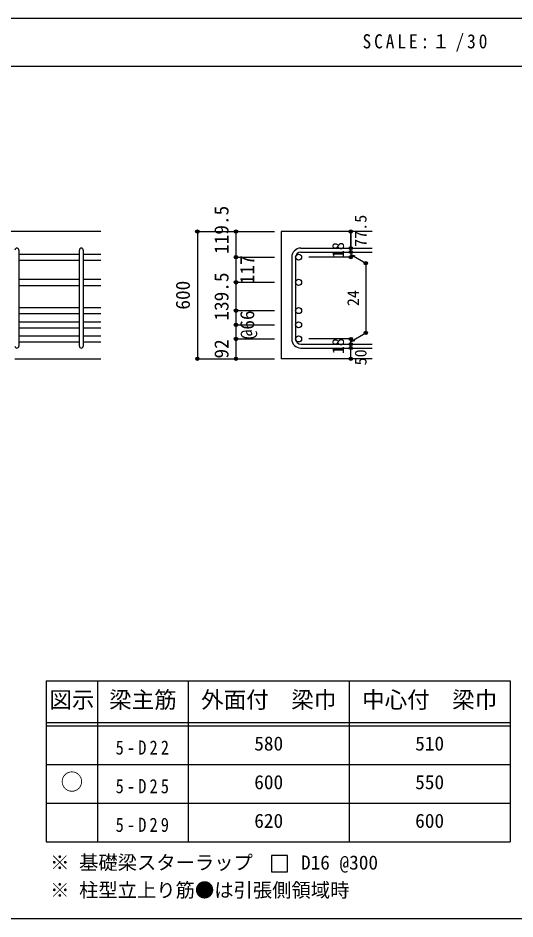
# Model space of a CAD drawing. Units: millimetres at full size, sheet at 1:30, with parts at other scales. Extents: x -5973 to 5954, y -4195 to 4201.
# Drawn here: x 1317 to 3633, y 3 to 4201 of the extents above; entities that cross this region are included whole.
import ezdxf
from ezdxf.enums import TextEntityAlignment as Align

# ---------------------------------------------------------------- set-up
doc = ezdxf.new("R2010")
doc.units = ezdxf.units.MM
doc.header["$LTSCALE"] = 30
doc.header["$PDMODE"] = 32
doc.header["$PDSIZE"] = 15
for name, color, linetype in [('0-1_躯体線', 2, 'Continuous'), ('0-5_基礎梁筋', 7, 'Continuous'), ('0-6_スタラップ筋', 7, 'Continuous'), ('0-D_寸法', 4, 'Continuous'), ('6-7_文字', 7, 'Continuous'), ('6-E_枠', 7, 'Continuous'), ('F-0_枠', 6, 'Continuous')]:
    doc.layers.add(name, color=color, linetype=linetype)
doc.styles.add('ＭＳ ゴシック', font='')
doc.styles.get('ＭＳ ゴシック').set_extended_font_data('MS Gothic')

msp = doc.modelspace()

# ---------------------------------------------------------------- linework, layer by layer
at = {"layer": '0-1_躯体線'}
for p, q in [((1702.44, 3206.03), (-197.56, 3206.03)), ((2967.44, 3206.03), (2542.44, 3206.03)), ((2542.44, 3206.03), (2542.44, 2613.53)), ((1302.44, 2613.53), (1702.44, 2613.53)), ((2967.44, 2613.53), (2542.44, 2613.53))]:
    msp.add_line(p, q, dxfattribs=at)
at = {"layer": '0-5_基礎梁筋'}
for p, q in [((1320.44, 3100.83), (1602.44, 3100.83)), ((1320.44, 3072.83), (1602.44, 3072.83)), ((1620.44, 3100.83), (1702.44, 3100.83)), ((1620.44, 3072.83), (1702.44, 3072.83)), ((1320.44, 2983.53), (1602.44, 2983.53)), ((1620.44, 2983.53), (1702.44, 2983.53)), ((1320.44, 2955.53), (1602.44, 2955.53)), ((1620.44, 2955.53), (1702.44, 2955.53)), ((1320.44, 2851.53), (1602.44, 2851.53)), ((1320.44, 2823.53), (1602.44, 2823.53)), ((1620.44, 2851.53), (1702.44, 2851.53)), ((1620.44, 2823.53), (1702.44, 2823.53)), ((1320.44, 2785.53), (1602.44, 2785.53)), ((1620.44, 2785.53), (1702.44, 2785.53)), ((1320.44, 2757.53), (1602.44, 2757.53)), ((1620.44, 2757.53), (1702.44, 2757.53)), ((1320.44, 2719.53), (1602.44, 2719.53)), ((1320.44, 2691.53), (1602.44, 2691.53)), ((1620.44, 2719.53), (1702.44, 2719.53)), ((1620.44, 2691.53), (1702.44, 2691.53))]:
    msp.add_line(p, q, dxfattribs=at)
at = {"layer": '0-5_基礎梁筋', "color": 3}
for centre in [(2624.44, 3086.83), (2624.44, 2969.53), (2624.44, 2837.53), (2624.44, 2771.53), (2624.44, 2705.53)]:
    msp.add_circle(centre, 14, dxfattribs=at)
at = {"layer": '0-6_スタラップ筋'}
for p, q in [((1320.44, 3119.83), (1320.44, 2672.53)), ((1602.44, 2672.53), (1602.44, 3119.83)), ((1620.44, 3119.83), (1620.44, 2672.53)), ((2634.44, 3128.83), (2967.44, 3128.83)), ((2634.44, 3110.83), (2967.44, 3110.83)), ((2592.44, 3086.83), (2592.44, 2705.53)), ((2610.44, 3086.83), (2610.44, 2705.53)), ((2634.44, 2681.53), (2967.44, 2681.53)), ((2634.44, 2663.53), (2967.44, 2663.53))]:
    msp.add_line(p, q, dxfattribs=at)
for centre, radius, start, end in [((1311.44, 3119.83), 9, 0, 180), ((1611.44, 3119.83), 9, 0, 180), ((2634.44, 3086.83), 42, 90, 180), ((2634.44, 3086.83), 24, 90, 180), ((2634.44, 2705.53), 42, 180, 270), ((2634.44, 2705.53), 24, 180, 270), ((1311.44, 2672.53), 9, 180, 0), ((1611.44, 2672.53), 9, 180, 0)]:
    msp.add_arc(centre, radius, start, end, dxfattribs=at)
at = {"layer": '0-D_寸法'}
for p, q in [((2152.44, 3206.03), (2332.44, 3206.03)), ((2152.44, 3206.03), (2332.44, 3206.03)), ((2152.44, 3206.03), (2152.44, 2613.53)), ((2332.44, 3206.03), (2512.44, 3206.03)), ((2332.44, 3206.03), (2512.44, 3206.03)), ((2867.44, 3128.83), (2867.44, 3206.03)), ((2867.44, 3206.03), (2867.44, 3128.83)), ((2867.44, 3110.83), (2867.44, 3128.83)), ((2867.44, 3110.83), (2867.44, 3086.83)), ((2332.44, 3086.83), (2512.44, 3086.83)), ((2332.44, 3086.83), (2512.44, 3086.83)), ((2867.44, 3086.83), (2671.35, 3086.83)), ((2867.44, 3098.83), (2937.5, 3058.39)), ((2867.44, 3098.83), (2886.76, 3093.66)), ((2937.5, 3058.39), (2937.5, 2733.98)), ((2332.44, 2969.53), (2512.44, 2969.53)), ((2332.44, 2969.53), (2512.44, 2969.53)), ((2332.44, 2837.53), (2512.44, 2837.53)), ((2332.44, 2837.53), (2512.44, 2837.53)), ((2332.44, 2771.53), (2512.44, 2771.53)), ((2867.44, 2693.53), (2937.5, 2733.98)), ((2332.44, 2705.53), (2512.44, 2705.53)), ((2867.44, 2705.53), (2671.35, 2705.53)), ((2867.44, 2681.53), (2867.44, 2705.53)), ((2867.44, 2693.53), (2886.76, 2698.71)), ((2867.44, 2663.53), (2867.44, 2681.53)), ((2867.44, 2613.53), (2867.44, 2663.53)), ((2152.44, 2613.53), (2332.44, 2613.53)), ((2332.44, 2613.53), (2512.44, 2613.53))]:
    msp.add_line(p, q, dxfattribs=at)
for points in [[(2332.44, 3206.03), (2332.44, 3086.83), (2332.44, 2969.53), (2332.44, 2837.53)], [(2332.44, 2837.53), (2332.44, 2705.53), (2332.44, 2613.53)]]:
    msp.add_lwpolyline(points, dxfattribs=at)
for centre, radius in [((2152.44, 3206.03), 8), ((2152.44, 3206.03), 7.2), ((2152.44, 3206.03), 6.4), ((2152.44, 3206.03), 5.6), ((2152.44, 3206.03), 4.8), ((2152.44, 3206.03), 4), ((2152.44, 3206.03), 3.2), ((2152.44, 3206.03), 2.4), ((2152.44, 3206.03), 1.6), ((2152.44, 3206.03), 0.8), ((2332.44, 3206.03), 8), ((2332.44, 3206.03), 7.2), ((2332.44, 3206.03), 6.4), ((2332.44, 3206.03), 5.6), ((2332.44, 3206.03), 4.8), ((2332.44, 3206.03), 4), ((2332.44, 3206.03), 3.2), ((2332.44, 3206.03), 2.4), ((2332.44, 3206.03), 1.6), ((2332.44, 3206.03), 0.8), ((2867.44, 3206.03), 4), ((2867.44, 3206.03), 3.6), ((2867.44, 3206.03), 3.2), ((2867.44, 3206.03), 2.8), ((2867.44, 3206.03), 2.4), ((2867.44, 3206.03), 2), ((2867.44, 3206.03), 1.6), ((2867.44, 3206.03), 1.2), ((2867.44, 3206.03), 0.8), ((2867.44, 3206.03), 0.4), ((2867.44, 3128.83), 4), ((2867.44, 3110.83), 4), ((2867.44, 3128.83), 3.6), ((2867.44, 3110.83), 3.6), ((2867.44, 3128.83), 3.2), ((2867.44, 3110.83), 3.2), ((2867.44, 3128.83), 2.8), ((2867.44, 3110.83), 2.8), ((2867.44, 3128.83), 2.4), ((2867.44, 3110.83), 2.4), ((2867.44, 3128.83), 2), ((2867.44, 3110.83), 2), ((2867.44, 3128.83), 1.6), ((2867.44, 3110.83), 1.6), ((2867.44, 3128.83), 1.2), ((2867.44, 3110.83), 1.2), ((2867.44, 3128.83), 0.8), ((2867.44, 3110.83), 0.8), ((2867.44, 3128.83), 0.4), ((2867.44, 3110.83), 0.4), ((2332.44, 3086.83), 8), ((2332.44, 3086.83), 7.2), ((2332.44, 3086.83), 6.4), ((2332.44, 3086.83), 5.6), ((2332.44, 3086.83), 4.8), ((2332.44, 3086.83), 4), ((2332.44, 3086.83), 3.2), ((2332.44, 3086.83), 2.4), ((2332.44, 3086.83), 1.6), ((2332.44, 3086.83), 0.8), ((2867.44, 3086.83), 4), ((2867.44, 3086.83), 3.6), ((2867.44, 3086.83), 3.2), ((2867.44, 3086.83), 2.8), ((2867.44, 3086.83), 2.4), ((2867.44, 3086.83), 2), ((2867.44, 3086.83), 1.6), ((2867.44, 3086.83), 1.2), ((2867.44, 3086.83), 0.8), ((2867.44, 3086.83), 0.4), ((2937.5, 3058.39), 4), ((2937.5, 3058.39), 3.6), ((2937.5, 3058.39), 3.2), ((2937.5, 3058.39), 2.8), ((2937.5, 3058.39), 2.4), ((2937.5, 3058.39), 2), ((2937.5, 3058.39), 1.6), ((2937.5, 3058.39), 1.2), ((2937.5, 3058.39), 0.8), ((2937.5, 3058.39), 0.4), ((2332.44, 2969.53), 8), ((2332.44, 2969.53), 7.2), ((2332.44, 2969.53), 6.4), ((2332.44, 2969.53), 5.6), ((2332.44, 2969.53), 4.8), ((2332.44, 2969.53), 4), ((2332.44, 2969.53), 3.2), ((2332.44, 2969.53), 2.4), ((2332.44, 2969.53), 1.6), ((2332.44, 2969.53), 0.8), ((2332.44, 2837.53), 8), ((2332.44, 2837.53), 7.2), ((2332.44, 2837.53), 6.4), ((2332.44, 2837.53), 5.6), ((2332.44, 2837.53), 4.8), ((2332.44, 2837.53), 4), ((2332.44, 2837.53), 3.2), ((2332.44, 2837.53), 2.4), ((2332.44, 2837.53), 1.6), ((2332.44, 2837.53), 0.8), ((2332.44, 2771.53), 8), ((2332.44, 2771.53), 7.2), ((2332.44, 2771.53), 6.4), ((2332.44, 2771.53), 5.6), ((2332.44, 2771.53), 4.8), ((2332.44, 2771.53), 4), ((2332.44, 2771.53), 3.2), ((2332.44, 2771.53), 2.4), ((2332.44, 2771.53), 1.6), ((2332.44, 2771.53), 0.8), ((2937.5, 2733.98), 4), ((2937.5, 2733.98), 3.6), ((2937.5, 2733.98), 3.2), ((2937.5, 2733.98), 2.8), ((2937.5, 2733.98), 2.4), ((2937.5, 2733.98), 2), ((2937.5, 2733.98), 1.6), ((2937.5, 2733.98), 1.2), ((2937.5, 2733.98), 0.8), ((2937.5, 2733.98), 0.4), ((2332.44, 2705.53), 8), ((2332.44, 2705.53), 7.2), ((2332.44, 2705.53), 6.4), ((2332.44, 2705.53), 5.6), ((2332.44, 2705.53), 4.8), ((2332.44, 2705.53), 4), ((2332.44, 2705.53), 3.2), ((2332.44, 2705.53), 2.4), ((2332.44, 2705.53), 1.6), ((2332.44, 2705.53), 0.8), ((2867.44, 2705.53), 4), ((2867.44, 2705.53), 3.6), ((2867.44, 2705.53), 3.2), ((2867.44, 2705.53), 2.8), ((2867.44, 2705.53), 2.4), ((2867.44, 2705.53), 2), ((2867.44, 2705.53), 1.6), ((2867.44, 2705.53), 1.2), ((2867.44, 2705.53), 0.8), ((2867.44, 2705.53), 0.4), ((2867.44, 2681.53), 4), ((2867.44, 2663.53), 4), ((2867.44, 2681.53), 3.6), ((2867.44, 2663.53), 3.6), ((2867.44, 2681.53), 3.2), ((2867.44, 2663.53), 3.2), ((2867.44, 2681.53), 2.8), ((2867.44, 2663.53), 2.8), ((2867.44, 2681.53), 2.4), ((2867.44, 2663.53), 2.4), ((2867.44, 2681.53), 2), ((2867.44, 2663.53), 2), ((2867.44, 2681.53), 1.6), ((2867.44, 2663.53), 1.6), ((2867.44, 2681.53), 1.2), ((2867.44, 2663.53), 1.2), ((2867.44, 2681.53), 0.8), ((2867.44, 2663.53), 0.8), ((2867.44, 2681.53), 0.4), ((2867.44, 2663.53), 0.4), ((2152.44, 2613.53), 7.2), ((2152.44, 2613.53), 6.4), ((2152.44, 2613.53), 5.6), ((2152.44, 2613.53), 4.8), ((2152.44, 2613.53), 4), ((2152.44, 2613.53), 3.2), ((2152.44, 2613.53), 2.4), ((2152.44, 2613.53), 1.6), ((2152.44, 2613.53), 0.8), ((2332.44, 2613.53), 7.2), ((2332.44, 2613.53), 6.4), ((2332.44, 2613.53), 5.6), ((2332.44, 2613.53), 4.8), ((2332.44, 2613.53), 4), ((2332.44, 2613.53), 3.2), ((2332.44, 2613.53), 2.4), ((2332.44, 2613.53), 1.6), ((2332.44, 2613.53), 0.8), ((2867.44, 2613.53), 4), ((2867.44, 2613.53), 3.6), ((2867.44, 2613.53), 3.2), ((2867.44, 2613.53), 2.8), ((2867.44, 2613.53), 2.4), ((2867.44, 2613.53), 2), ((2867.44, 2613.53), 1.6), ((2867.44, 2613.53), 1.2), ((2867.44, 2613.53), 0.8), ((2867.44, 2613.53), 0.4)]:
    msp.add_circle(centre, radius, dxfattribs=at)
at = {"layer": '0-D_寸法', "color": 7}
for p in [(2152.44, 3206.03), (2152.44, 3206.03), (2332.44, 3206.03), (2867.44, 3206.03), (2867.44, 3128.83), (2867.44, 3110.83), (2332.44, 3086.83), (2867.44, 3086.83), (2937.5, 3058.39), (2332.44, 2969.53), (2332.44, 2837.53), (2332.44, 2771.53), (2332.44, 2771.53), (2937.5, 2733.98), (2332.44, 2705.53), (2332.44, 2705.53), (2867.44, 2705.53), (2867.44, 2705.53), (2867.44, 2681.53), (2867.44, 2663.53), (2152.44, 2613.53), (2152.44, 2613.53), (2332.44, 2613.53), (2867.44, 2613.53)]:
    msp.add_point(p, dxfattribs=at)
at = {"layer": '6-7_文字'}
msp.add_lwpolyline([(2497.3, 223.03), (2572.3, 223.03), (2572.3, 298.03), (2497.3, 298.03)], close=True, dxfattribs=at)
at = {"layer": '6-E_枠', "color": 3}
for p, q in [((1447.71, 1112.77), (1447.71, 362.77)), ((1447.71, 1112.77), (3610.24, 1112.77)), ((1447.71, 1112.77), (1447.71, 362.77)), ((3610.24, 1112.77), (3610.24, 362.77)), ((1447.71, 362.77), (3610.24, 362.77))]:
    msp.add_line(p, q, dxfattribs=at)
at = {"layer": '6-E_枠'}
for p, q in [((1687.71, 1112.77), (1687.71, 362.77)), ((2110.24, 1112.77), (2110.24, 362.77)), ((2860.24, 1112.77), (2860.24, 362.77)), ((1447.71, 917.77), (3610.24, 917.77)), ((1447.71, 902.77), (3610.24, 902.77)), ((1447.71, 722.77), (3610.24, 722.77)), ((1447.71, 542.77), (3610.24, 542.77))]:
    msp.add_line(p, q, dxfattribs=at)
at = {"layer": 'F-0_枠'}
msp.add_line((-5972.88, 4201.15), (5954.1, 4201.15), dxfattribs=at)
at = {"layer": 'F-0_枠', "color": 2}
for p, q in [((-5972.88, 3976.15), (3723.6, 3976.15)), ((3723.6, 2.95), (-5972.88, 2.95))]:
    msp.add_line(p, q, dxfattribs=at)

# ---------------------------------------------------------------- texts
at = {"layer": '0-D_寸法', "style": 'ＭＳ ゴシック'}
for s, height, p in [('119.5', 65.98, (2317.44, 3101.83)), ('77.5', 54.99, (2957.44, 3134.83)), ('18', 54.99, (2852.44, 3082.33)), ('117', 65.98, (2437.44, 2960.68)), ('139.5', 65.98, (2317.44, 2791.03)), ('600', 65.98, (2137.44, 2842.28)), ('24', 54.99, (2922.5, 2858.68)), ('@66', 65.98, (2437.44, 2704.03)), ('92', 65.98, (2317.44, 2614.53)), ('18', 54.99, (2852.44, 2635.03)), ('50', 54.99, (2957.44, 2582.53))]:
    msp.add_text(s, height=height, rotation=90, dxfattribs=at).set_placement(p, align=Align.BOTTOM_LEFT)
at = {"layer": '6-7_文字', "color": 2, "style": 'ＭＳ ゴシック'}
for s, p in [('図示', (1462.71, 962.77)), ('梁主筋', (1741.48, 962.77)), ('外面付\u3000梁巾', (2170.24, 962.77)), ('中心付\u3000梁巾', (2920.24, 962.77)), ('○', (1515.21, 580.27))]:
    msp.add_text(s, height=76.98, dxfattribs=at).set_placement(p, align=Align.BOTTOM_LEFT)
at = {"layer": '6-7_文字', "style": 'ＭＳ ゴシック'}
for s, p in [('580', (2417.74, 767.77)), ('510', (3167.74, 767.77)), ('600', (2417.74, 587.77)), ('550', (3167.74, 587.77)), ('620', (2417.74, 407.77)), ('600', (3167.74, 407.77)), ('※ 基礎梁スターラップ     D16 @300', (1466.27, 213.19)), ('※ 柱型立上り筋●は引張側領域時', (1466.27, 84.68))]:
    msp.add_text(s, height=65.98, dxfattribs=at).set_placement(p, align=Align.BOTTOM_LEFT)
at = {"layer": '6-7_文字', "color": 2, "insert": (2922.26, 4043.65), "char_height": 65.98, "attachment_point": 7, "style": 'ＭＳ ゴシック'}
msp.add_mtext('\\T1.34;\\W0.9;SCALE:１/30', dxfattribs=at)
at = {"layer": '6-7_文字', "char_height": 65.98, "attachment_point": 7, "style": 'ＭＳ ゴシック'}
for s, insert in [('\\T1.38;\\W0.85;5-D22', (1771.48, 767.77)), ('\\T1.38;\\W0.85;5-D25', (1771.48, 587.77)), ('\\T1.38;\\W0.85;5-D29', (1771.48, 407.77))]:
    msp.add_mtext(s, dxfattribs=dict(at, insert=insert))

doc.saveas('drawing.dxf')
